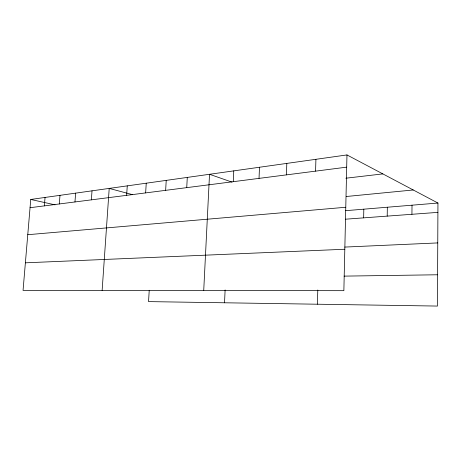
<?xml version="1.0" encoding="UTF-8"?>
<svg xmlns="http://www.w3.org/2000/svg" width="461" height="461" viewBox="0 0 461 461"><rect width="100%" height="100%" fill="white"/><g stroke="black" fill="none" stroke-linecap="round" stroke-linejoin="round"><path stroke-width="0.69" d="M346.972 154.931L343.866 290.678L23.05 290.407L30.749 199.457L346.972 154.931L437.95 203.042L437.454 306.069L148.546 301.609L149.231 290.263M411.927 214.29L412.019 205.185M387.205 216.117L387.332 207.231M363.648 217.857L363.815 209.179M317.399 304.214L317.796 289.998M315.572 171.135L315.918 159.304M286.414 174.869L286.811 163.401M259.036 178.378L259.48 167.251M224.53 302.779L225.118 289.946M233.278 181.68L233.762 170.87M203.722 290.557L209.525 174.281L231.987 182.118M186.734 187.639L187.287 177.416M165.643 190.341L166.225 180.378M145.641 192.905L146.246 183.196M126.642 195.337L127.265 185.864M102.129 290.47L109.211 188.405L132.584 194.68M91.364 199.855L92.021 190.825M74.964 201.958L75.633 193.136M59.313 203.964L59.993 195.337M44.354 205.877L45.045 197.441M30.051 207.709L346.689 167.153M345.854 178.211L382.837 173.901M346.32 196.501L413.246 189.978M27.764 234.707L345.773 207.26M345.583 210.683L437.95 203.042M345.387 219.206L437.904 212.371M344.753 247.079L437.76 242.918M25.384 262.822L344.811 249.251M344.085 276.122L437.604 274.773M30.749 199.457L55.043 204.851"/></g></svg>
